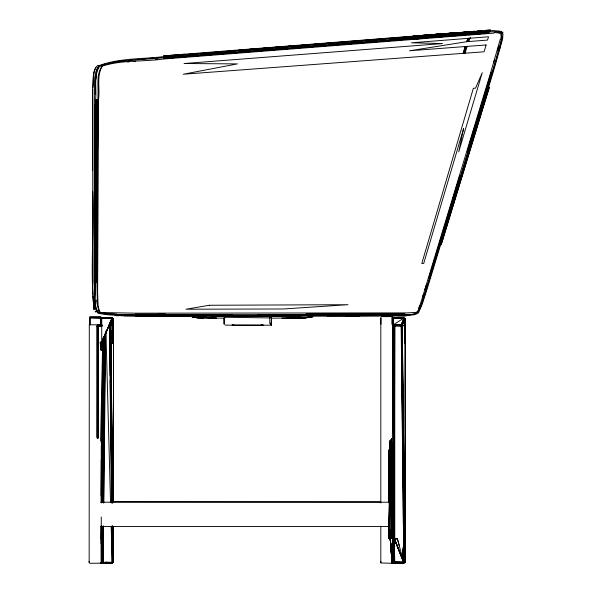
<?xml version="1.0" encoding="UTF-8"?>
<svg xmlns="http://www.w3.org/2000/svg" width="593" height="593" viewBox="0 0 593 593"><rect width="100%" height="100%" fill="white"/><g stroke="black" fill="none" stroke-linecap="round" stroke-linejoin="round"><path stroke-width="0.89" d="M89.736 324.327L90.069 324.808L100.677 324.771L100.677 316.603L89.736 316.625M92.701 191.784C94.302 230.907 89.966 270.49 94.05 309.457L92.834 295.996M484.451 31.162L163.586 56.609C142.12 59.293 119.482 57.944 98.979 65.645L97.704 65.349C91.53 71.523 93.731 81.352 92.708 89.202L92.797 294.298M97.208 437.056L97.2 325.794L98.527 324.92L101.722 325.453L101.722 324.92L100.128 324.92M97.363 438.042L97.378 326.18L102.122 326.15M97.637 438.049L97.652 326.039L97.252 326.328L97.2 325.794L97.252 326.328L101.018 325.92L98.527 324.92L101.018 325.92L98.038 325.853L97.675 326.269L97.356 325.409L97.252 326.328L97.63 325.134L97.845 438.094M98.023 437.515L98.038 325.853L98.297 437.53M101.195 344.689L101.195 350.137L100.261 342.798M101.203 344.333L101.195 349.952L100.343 342.828M112.144 562.742L100.358 563.076L101.447 563.076L101.811 560.378M112.64 342.257L113.463 343.503L112.64 342.628L113.463 343.065L112.64 342.524L111.454 331.502M113.293 343.243L113.293 318.611L113.026 343.058L113.026 318.478L101.722 318.367L112.64 318.397L112.64 342.947L113.293 343.243L113.463 318.804L113.026 318.478L110.357 325.453L112.359 502.827M105.969 562.572L112.144 562.631L113.3 561.845L112.9 526.732L113.3 562.29L113.463 537.399L112.966 541.987L113.463 537.31L113.026 537.688L113.463 537.243L113.463 561.905L112.144 563.076L103.093 563.076L103.39 560.378M112.966 533.122L113.463 561.905L113.471 526.458M113.463 318.804L113.478 502.375L113.463 318.804L112.952 330.049M380.817 502.997L380.817 317.5M381.403 316.625L392.336 316.625L392.336 324.341M389.282 538.021L389.267 525.998L389.282 538.021L388.852 537.703L388.852 524.775M388.86 502.612L388.867 449.983M389.023 452.837L389.015 502.76L388.956 452.867M389.297 452.859L389.29 502.849L389.186 452.919M389.675 538.103L390.194 538.385L391.113 547.747M392.344 538.214L391.491 536.902L391.506 438.872M389.697 538.229L390.194 538.281L392.017 563.076L392.67 562.965L392.455 537.836L390.194 537.592L389.423 538.518L391.276 538.451M401.142 325.861L392.892 325.164L393.381 325.431L393.381 317.678L403.811 317.707L405.175 319.049L405.123 343.503L405.123 318.804L405.175 325.453L401.142 326.135L394.753 326.135L393.381 324.779L393.381 317.678L403.811 317.678L403.811 318.367L405.175 319.049L405.123 561.905L403.811 563.076L392.017 563.076L392.017 557.472L392.017 562.09L401.157 562.75M402.943 562.942L394.204 563.076L394.093 562.535L394.753 562.09L403.811 562.09L405.123 561.653L405.123 537.243L404.3 538.11L402.224 557.457M404.3 318.397L403.811 318.122L401.142 324.779L401.142 326.135M390.09 440.525L388.904 537.947L389.697 538.733L390.194 537.592L392.862 537.836L393.107 562.416L392.67 562.965L403.811 563.046L403.811 562.631M403.811 317.789L393.381 318.33L403.811 317.922L393.381 318.463L403.811 318.115L393.381 324.779L401.142 324.779L402.232 325.32L405.175 319.049L405.123 561.653L404.96 537.503L404.493 539.63M405.123 318.804L405.123 343.503L404.685 342.42L405.123 343.065M95.177 104.257L94.784 282.394C96.17 292.038 92.219 304.068 98.082 312.489L100.35 313.171M97.17 233.79L97.022 282.364L95.718 282.379L96.296 99.654L97.823 99.55L97.6 149.169L97.63 129.941M113.463 343.503L113.515 319.049L112.144 318.115L101.722 342.91L101.722 317.678L112.144 317.678L112.64 342.628M392.292 442.808L392.069 538.051L392.017 482.643M392.84 442.867L392.618 538.236L392.566 442.919M392.862 432.675L393.381 324.92M401.142 325.594L393.656 325.268L394.263 325.861L394.204 325.379L393.715 538.348L393.656 325.268L394.753 326.135L394.753 538.963M394.256 539.156L394.753 326.135M96.429 282.372L97.141 99.602M116.791 314.082L105.643 313.393L100.425 312.504L99.038 311.288L97.445 305.38L96.941 282.357L97.741 99.557C99.113 88.735 95.325 75.533 102.092 66.157C121.802 59.76 143.113 61.917 163.446 59.026L493.932 33.119L494.102 32.526L499.165 33.038L500.855 34.046L501.159 36.566L500.655 39.516L500.173 39.538L490.804 72.146L422.231 298.16L418.147 310.784L416.709 312.652M101.225 324.341L101.225 317.173M112.966 542.61L113.248 537.799L113.3 562.29L113.3 537.503L113.026 537.851M391.439 438.538L390.194 537.592L392.017 562.09L392.032 557.472M392.099 538.073L392.269 490.96M392.299 482.643L392.44 442.919M400.357 562.527L394.204 562.312L394.308 539.296L394.753 562.09L392.017 562.386L390.194 538.385L389.697 538.362L390.194 538.133L392.017 562.386L392.67 562.824L393.107 562.423L392.455 537.836L392.862 538.274M404.678 540.49L405.123 537.399L404.774 562.327L405.071 537.428L405.175 561.704L404.685 561.949L404.426 545.864M404.96 561.816L404.648 562.068L405.071 537.428L404.722 541.068M92.708 89.202L92.619 170.228M95.236 94.391L95.54 80.87L96.792 70.656L97.941 67.847L99.631 65.756L100.684 65.964C120.802 59.167 142.639 60.167 163.527 57.654L489.959 31.844L496.341 31.681L500.596 32.815L501.159 32.133L502.049 33.008L500.892 32.378M101.114 539.163L101.225 526.191M101.44 502.115L102.915 338.188M101.774 526.391L101.455 561.504L101.855 526.362M101.989 502.367L103.464 337.906M102.322 526.362L102.003 561.497L102.404 526.339M102.537 502.323L104.02 336.802M102.871 526.25L102.552 561.393L102.952 526.236M103.086 502.204L104.576 335.742M103.412 526.05L103.093 562.09L103.501 526.043M103.619 502.938L105.139 333.8L103.219 502.182M101.106 495.681L102.863 340.041M101.114 543.848L101.307 526.295M101.581 502.286L103.434 337.906M102.129 502.323L103.99 336.802M102.678 502.286L104.553 335.742M103.76 502.931L105.68 332.851M392.017 562.386L392.055 558.68M401.669 326.899L401.683 325.046L404.685 318.797L401.409 324.912L401.409 326.706M404.722 339.433L404.96 318.611L404.685 343.058M404.722 558.895L404.96 537.777L404.3 538.214L402.224 557.479M101.277 343.325L101.195 350.137L100.276 342.606M113.411 537.428L113.115 562.327L112.144 563.076L106.103 562.861M390.246 440.48L389.052 538.311L391.951 538.051M390.535 439.569L389.067 537.97L390.372 440.421M389.994 513.894L390.283 490.819M390.587 466.824L390.765 452.059M404.774 562.327L404.96 537.503M390.157 440.436L388.875 537.473L389.312 537.695L389.734 508.06M389.801 503.427L389.986 490.463M390.187 476.572L390.305 468.24M390.476 456.195L390.535 452.496M113.026 342.784L112.64 342.947L113.026 318.478M112.966 557.079L113.248 537.799L113.115 562.327L112.144 562.824L112.64 562.142L112.233 526.08M390.053 513.886L390.402 490.811M390.757 466.817L390.98 452.044M404.656 539.882L404.685 538.051L404.485 539.889M404.722 550.652L404.908 537.799L404.648 538.066M392.017 562.09L392.455 537.836L395.776 538.815M101.321 343.31L101.195 349.737L100.417 343.391M400.275 562.594L393.656 562.423L394.078 539.482L394.204 562.312L393.656 562.416L392.67 538.029M100.588 440.933L102.708 340.96M92.856 87.371L93.598 74.851M392.203 557.561L392.017 563.076L392.255 561.274M189.1 315.965L148.613 315.891L359.766 315.646M271.527 325.216L271.527 316.091L269.815 317.915L269.815 323.393L271.527 325.216L225.221 325.142M388.852 537.703L388.823 524.486M95.48 80.863L96.014 74.859M402.61 556.442L402.943 552.795M403.114 550.971L404.3 538.214M403.974 545.315L404.152 543.499M404.508 539.867L404.685 538.051M112.922 541.394L113.463 537.243L113.463 561.905L113.515 561.408L112.144 562.386L105.243 562.357M270.163 323.756L270.957 323.83L271.624 317.551L270.163 317.551M113.011 540.297L113.3 537.621L112.981 540.327M402.684 556.575L402.966 553.899M403.255 551.223L403.536 548.547M403.922 544.982L404.115 543.203M402.706 556.397L402.906 554.566M403.299 550.897L403.499 549.059M403.892 545.39L404.092 543.559M101.744 560.378L101.447 563.076L100.899 563.076M100.358 562.386L101.996 563.076L102.292 560.378M102.841 560.378L102.545 563.076L102.9 560.378M271.646 323.393L271.572 324.045L271.349 323.393M404.1 320.42L404.3 318.604L401.142 324.779M404.908 537.799L405.123 561.905L405.175 561.408M112.996 321.643L113.293 318.938L112.966 321.628M112.959 323.467L113.463 319.019L113.004 323.489M112.952 541.817L113.463 537.31M404.715 322.577L405.123 319.019L401.958 325.186L404.96 318.938L404.76 320.739L404.96 318.938L401.683 325.046L401.683 326.839M405.175 319.049L404.767 322.599L405.123 319.019L402.232 325.32L405.175 325.453L404.737 329.011M402.751 556.523L402.958 554.722M112.929 323.511L113.463 319.019M402.395 556.701L403.485 547.724M403.811 545.026L404.137 542.336M404.463 539.645L405.123 537.243L405.123 561.905M101.996 563.076L102.352 560.378M502.019 38.538L502.367 36.24M497.683 50.887L498.617 45.943M93.509 74.851L94.487 70.456L95.829 67.409M101.233 325.164L101.722 324.779M499.202 50.724L500.588 44.838M500.788 44.001L501.715 40.087M467.403 41.451L468.233 38.145M444.869 34.69L471.087 32.667L471.257 32.007L469.463 32.17M370.847 315.031L370.744 315.417L378.66 315.646L345.319 315.884M498.928 50.753L500.559 44.846M455.268 32.808L163.631 55.875L163.601 56.335L475.794 31.355L413.069 36.166L445.187 33.497M463.126 53.348L465.112 46.521M463.407 53.333L465.394 46.521M496.712 58.292L497.453 55.779M497.942 54.104L498.683 51.591M463.815 53.266L465.846 46.402M493.643 62.695L494.421 60.115M492.59 72.02L496.222 59.967M464.111 53.244L466.187 46.373M491.397 72.101L467.314 151.474L474.393 128.021M452.563 200.078L459.894 175.802L428.887 278.102M424.899 289.562L426.241 285.151M430.162 277.22L434.135 264.159M434.402 263.285L440.05 244.724M440.31 243.871L446.559 223.331M446.818 222.471L460.768 176.625M461.028 175.758L475.571 127.955M475.838 127.087L482.168 106.28M482.428 105.421L492.331 72.872M483.443 106.206L441.185 244.701L489.336 87.238L483.71 105.339M101.722 317.678L112.144 317.707L109.972 325.453L111.973 502.968M465.06 53.207L467.151 46.38M429.895 278.087L421.964 303.386M422.498 297.249L423.298 294.684M466.928 41.629L467.951 38.367L466.602 41.651M97.415 326.306L98.023 324.971M474.511 32.741L474.37 31.814L473.548 33.252L474.63 33.675M224.347 323.393L224.406 324.045M393.107 538.333L393.107 325.268L401.409 324.912L404.3 318.604M418.843 308.026L419.696 305.543M112.425 320.22L110.624 325.453L112.633 502.723M112.292 321.176L110.624 325.453L112.752 502.664L110.795 325.453L112.359 321.176M421.675 304.261C420.178 307.515 419.711 312.452 415.671 313.615M468.796 41.503L470.316 37.389M112.144 318.367L109.475 325.453L111.469 502.227M110.795 325.453L112.129 322.132M101.722 342.91L112.144 317.93L106.065 318.159M101.722 342.495L112.144 317.707L109.972 317.737L110.624 318.174M101.722 342.576L112.144 317.93L107.8 318.144M380.965 318.085L380.958 324.178M418.147 310.784L419.207 308.33M467.833 41.421L469.248 38.345M112.966 558.398L113.026 561.986L112.559 525.924L113.115 562.327L113.3 561.816L112.144 563.076L111.743 526.288M402.291 562.549L401.631 562.979L404.545 562.579L403.811 563.076L403.811 562.09M106.103 562.831L112.885 562.579L112.144 563.046L113.463 561.734L113.107 526.502M403.811 563.046L404.545 562.579M234.02 316.669L234.45 315.973L232.115 316.091L233.427 315.891M100.061 65.764C93.027 75.244 96.97 88.72 95.569 99.706L95.11 282.394C96.489 292.156 92.508 304.335 98.527 312.822L99.009 312.6C115.324 315.802 132.143 314.253 148.68 314.705L395.197 314.586C402.595 313.719 411.149 316.484 417.813 312.155L421.334 304.268L426.041 289.577L495.815 59.989L501.463 39.383L501.863 33.171L501.018 32.333M90.069 324.808L89.736 317.789L100.35 318.271L100.677 317.789L89.736 317.789L89.736 324.771L90.069 317.752M124.233 315.869L406.42 315.772L397.829 315.632L413.403 314.935L416.227 314.09L418.443 312.57L422.194 304.335L426.938 289.569L493.257 71.975L502.605 39.108L502.968 33.957L502.397 32.711L500.173 31.14L492.568 30.554L481.397 31.407L487.876 31.303L483.325 31.926L490.537 31.385M401.631 562.979L403.811 562.742L394.656 539.637L403.811 562.772L404.278 562.186M102.396 66.06C96.251 75.785 100.135 88.713 98.534 99.498L97.615 292.542L98.075 305.58L99.431 311.377M97.675 325.639L97.245 326.172L97.652 325.965M403.811 562.965L404.218 562.446M393.656 563.076L394.093 562.535M98.979 65.645C91.811 75.155 95.792 88.728 94.398 99.787L94.124 282.401C95.532 292.193 91.507 304.454 97.66 312.926C106.258 315.402 115.427 315.12 124.308 315.38L133.306 315.068M404.685 537.688L404.3 538.11L404.685 537.688L404.685 561.986M472.139 33.734L471.479 34.461L471.057 33.801L471.353 32.823L470.234 34.505L468.129 34.698M501.456 31.785L502.642 32.511L503.057 32.155M233.642 324.556L232.115 325.216L233.427 324.556M113.026 538.051L113.3 537.777L113.026 562.564L112.966 558.962M394.315 538.377L394.093 538.703L397.421 538.815L403.811 562.772M232.767 325.142L233.494 324.682L232.693 324.927M224.71 317.915L225.881 317.262L269.815 317.915M394.204 562.312L404.3 562.068L404.3 545.886M97.178 437.99L97.378 326.18L97.504 438.116M100.847 325.349L101.722 324.92L100.128 325.186M99.542 66.023L104.917 64.088M100.321 325.134L100.706 324.971M96.311 311.607L95.11 311.829L95.636 311.755M112.64 342.524L113.293 343.028M389.334 538.007L389.86 538.533L392.862 537.836M391.491 439.91L391.491 536.902L388.875 537.473L391.521 537.399L388.904 537.947L391.676 537.777L389.052 538.311M391.491 536.902L388.823 537.458L391.521 537.399M108.979 63.147L117.192 61.546M270.934 318.174L305.439 317.804L312.4 316.892L305.462 317.715L309.857 317.203M489.959 31.844L482.954 33.215L487.876 33.26M281.816 318.137L305.439 317.804L312.407 316.907M413.41 314.246L414.885 313.964M118.007 61.405L122.929 60.53M289.629 317.952L307.975 317.589L286.426 318.196L302.371 317.959L311.703 317.07M469.033 33.252L470.975 32.919M392.017 538.274L392.862 538.162M310.035 317.359L310.917 317.211M262.417 315.973L263.581 316.091L262.929 315.891M471.087 32.667L473.8 32.482M118.837 61.324L121.306 60.997M393.656 562.423L400.357 562.372M389.86 538.533L391.358 538.348M483.325 31.926L490.181 31.081L389.549 39.056L430.992 35.928M270.957 323.83L271.624 323.756M463.081 35.239L464.764 35.061M466.313 33.534L430.844 36.529M122.951 60.775L126.524 60.419M129.2 60.16L132.773 59.804M127.532 62.006L129.289 61.828M467.662 32.333L432.06 35.306M98.208 325.98L100.869 325.742L98.527 325.023L102.678 325.357M135.5 59.567L139.133 59.256M141.86 59.026L146.397 58.633M133.707 61.413L135.515 61.257M163.624 55.987L184.764 54.2M459.745 32.608L456.128 32.911L459.679 32.674M463.363 32.296L466.98 31.992M470.597 31.688L475.119 31.31M476.935 31.155L482.361 30.695M484.17 30.547L490.5 30.013L484.125 30.517M445.098 33.712L431.304 34.713L452.503 33.03M445.084 33.786L432.178 34.817L445.054 33.994M447.848 33.564L452.452 33.201L447.863 33.512M149.11 58.41L153.617 58.047M156.33 57.825L160.844 57.462M437.493 35.254L439.339 35.106M155.351 59.604L157.152 59.456M431.304 34.713L444.965 33.631M446.788 33.482L452.251 33.052M454.075 32.904L459.538 32.474M461.361 32.326L466.824 31.896M468.64 31.748L475.015 31.244M476.839 31.095L482.302 30.666M476.646 31.496L482.146 31.058M488.558 30.547L490.389 30.399M163.549 57.239L168.138 56.876M170.895 56.661L175.484 56.298M179.16 56.009L182.829 55.712M186.491 55.423L191.042 55.067M193.778 54.852L197.417 54.563M201.064 54.274L205.623 53.911M208.351 53.696L212.865 53.34M216.46 53.051L220.047 52.77M223.643 52.488L228.127 52.132M230.818 51.917L235.31 51.561M238.897 51.28L242.522 50.991M246.139 50.702L250.661 50.346M253.374 50.131L257.896 49.775M261.52 49.486L265.138 49.197M269.659 48.841L273.277 48.559M275.982 48.344L280.504 47.981M283.209 47.766L287.731 47.41M291.341 47.129L294.958 46.84M298.568 46.55L303.119 46.195M305.884 45.972L310.48 45.609M313.245 45.394L317.848 45.031M321.532 44.734L325.209 44.445M328.893 44.156L332.577 43.86M336.187 43.578L339.796 43.289M343.406 43.007L347.921 42.644M350.633 42.429L355.148 42.073M358.758 41.792L362.367 41.503M365.985 41.213L370.506 40.858M373.212 40.643L377.734 40.287M381.351 39.998L384.968 39.716M389.482 39.353L393.063 39.071M395.746 38.864L401.113 38.434M403.796 38.226L409.163 37.796M410.949 37.655L444.861 34.705L431.133 35.387M474.897 32.593L486.141 31.703M415.982 38.871L420.533 38.515M424.173 38.226L427.805 37.937M431.459 37.648L435.143 37.359M438.827 37.07L442.511 36.781M446.173 36.492L450.717 36.136M454.357 35.847L457.996 35.558M461.628 35.276L465.268 34.987M468.907 34.698L472.502 34.416M476.994 34.06L480.597 33.779M484.192 33.497L487.787 33.215M413.099 36.047L430.392 34.779M332.747 42.918L239.031 50.153L269.793 47.907M269.822 47.707L299.628 45.535M101.892 325.98L97.771 325.75L100.706 325.535L98.527 325.023L102.107 325.475M412.772 37.374L430.955 36.077M465.031 32.304L466.817 32.185M473.058 31.748L474.837 31.629M416.879 38.849L420.511 38.604M412.973 36.544L422.053 35.965M425.685 35.736L429.317 35.506M388.497 315.202L378.719 315.424M396.487 315.009L408.518 314.72L410.104 315.306M101.722 318.248L112.144 317.707L112.64 342.947M105.198 318.144L112.144 317.789L104.331 318.13M398.029 314.92L401.372 314.75L278.577 314.801M393.381 318.248L403.811 317.707L401.631 317.729L402.291 318.174M412.431 38.775L419.659 38.434M423.269 38.263L426.878 38.093M454.972 33.883L461.925 33.571M412.632 37.959L430.637 37.344M326.965 315.891L359.729 315.772M404.604 315.772L148.613 315.891M216.438 317.959L192.095 317.329L216.03 318.137M97.771 325.75L100.869 325.742M401.09 563.053L394.093 562.675M307.241 315.832L312.837 315.246L313.312 315.817L315.735 315.224L314.698 315.513M224.532 318.189L196.824 317.796L203.747 318.011M148.673 314.861L228.928 314.824M148.635 315.461L406.524 315.402M393.107 325.268L401.142 325.32L393.441 325.046M113.515 325.453L109.475 325.453L110.142 375.384M112.863 501.685L380.61 501.804M100.81 502.212L389.586 502.212M100.81 526.473L389.586 526.473M135.16 314.171L165.41 314.171L158.924 314.001M148.621 315.787L185.416 315.891M233.427 325.142L261.876 325.216L261.832 324.49M202.732 315.179L208.173 315.202M133.321 314.831L114.768 314.586M111.603 331.102L113.463 343.384L112.878 339.381M116.361 315.735L119.119 315.758M120.965 315.772L148.606 315.987L135.056 315.869M392.818 538.407L397.421 538.815L399.474 546.613M196.824 317.833L203.762 317.915M394.315 538.785L396.873 538.815M100.425 312.504L135.204 313.178L407.265 312.896L415.263 312.429L417.383 312.059L417.183 311.347M370.921 314.764L378.86 314.927M390.194 538.133L390.194 538.8L389.757 538.563L390.194 538.577L391.113 547.695M350.886 315.179L359.825 315.417M105.243 562.423L112.144 562.631L112.64 562.142L112.159 526.08M105.969 562.779L112.144 562.965M474.318 33.994L477.758 34.105M394.753 562.09L400.186 562.268M104.902 562.149L112.144 562.386L111.173 526.288M116.584 314.668L124.345 314.942M393.381 324.779L401.142 325.046L403.618 545.434L401.409 326.002L404.1 545.404L401.683 325.861L404.404 539.763L401.958 325.727L404.678 539.623M105.643 313.393L109.386 313.556M97.23 311.555L98.082 312.489M109.653 342.502L110.216 342.672C111.373 344.259 108.704 341.998 110.216 342.672L110.32 343.184L109.794 342.613M301.34 315.832L213.465 315.824L206.075 315.283L206.075 315.98L187.225 315.306M100.936 563.194L89.788 563.261M106.881 313.971L110.313 314.297M112.937 314.549L116.562 314.898M101.929 313.393L104.301 313.719M389.067 537.97L389.712 538.066M392.336 563.254L380.958 563.002M101.892 325.609L98.527 325.023L101.722 325.342M498.083 31.503L499.699 31.785M187.558 315.632L187.151 315.024M100.35 324.705L100.35 324.289L100.35 324.808M392.67 562.965L393.107 563.076L392.455 563.046L392.032 558.458M392.566 563.076L392.032 558.139L392.284 560.852M108.86 313.438L112.247 314.32M389.757 538.563L390.194 538.281L391.113 548.369L390.194 538.577M263.433 325.142L262.262 324.556M393.166 325.023L393.604 325.32M89.298 324.415L89.158 562.372M417.813 312.155L418.147 312.17M418.821 312.882L418.443 312.57M393.381 325.209L393.878 325.594M187.929 315.987L187.329 315.432M98.831 310.769L99.935 311.748M404.96 343.028L404.685 342.776L404.96 343.243M261.098 324.49L261.876 325.216M389.312 538.066L388.875 537.406M101.507 325.023L101.722 325.431L101.67 324.942M404.96 342.962L404.76 341.123L405.123 343.347L404.722 339.67M394.441 539.422L403.811 562.527L404.3 537.799L404.359 541.387M394.656 539.237L403.811 562.334M394.641 539.207L403.811 562.742L404.3 537.799L404.3 541.394M404.96 342.687L405.123 343.384L404.715 339.745M93.405 305.721L94.117 309.45M96.615 300.11L97.445 305.38M100.38 342.71L101.195 349.818L100.306 341.642M393.329 324.942L393.381 325.431M112.952 338.848L113.463 343.347L112.966 338.751M94.754 300.169L95.354 305.536M112.9 339.285L113.293 342.962M111.736 330.753L113.026 342.687M391.387 550.252L391.662 553.084M391.387 550.43L391.662 553.121M391.699 554.611L391.284 550.156L391.699 554.789M390.194 538.385L391.699 554.959M100.951 342.865L101.195 350.137L101.092 342.665M105.91 331.013L110.528 502.227M380.817 561.319L380.847 562.727M89.158 561.319L89.187 562.727M405.123 561.653L402.232 325.594L404.96 561.845M113.041 526.658L113.463 561.734M113.033 526.473L113.463 561.653L113.515 526.243M112.559 502.723L110.357 325.453L112.64 318.397L109.972 325.453L112.262 502.827M110.209 380.002L111.847 502.968M404.73 522.796L405.175 561.704M113.3 537.503L113.463 561.653M392.885 317.173L392.907 444.683M112.989 538.066L113.026 562.564L113.026 537.688M97.215 326.261L97.282 438.079M394.204 325.379L394.204 539.17M392.922 317.04L392.922 324.178M392.01 316.588L392.01 324.341M388.838 449.998L388.852 502.619M380.817 526.139L380.817 562.372M113.026 342.42L113.026 343.058M101.262 441.044L101.262 443.823M101.262 445.677L101.262 502.997L101.247 459.493M101.262 516.992L101.262 562.372M101.255 526.139L101.262 561.319M100.35 317.752L100.35 318.271M98.527 326.15L98.527 438.16M224.058 317.915L224.124 324.045L224.058 317.915M389.008 524.946L389.008 537.888L389.001 524.953M389.801 529.579L389.697 537.888L389.823 529.579M148.658 315.12L232.471 315.194L148.658 315.12M163.483 58.425L487.402 32.934L163.483 58.425M404.96 537.621L404.671 540.297L404.96 537.621M405.123 537.243L404.737 540.801L405.123 537.243M463.578 128.629L458.708 151.904L482.235 72.739L475.549 88.149L473.355 88.29L421.793 263.507L423.699 263.477L463.578 128.629M486.104 44.949L484.096 51.791L183.274 74.236L237.43 63.888L184.075 63.525L442.526 43.563L411.46 42.785L488.506 36.781L487.535 40.087L466.95 41.673L409.526 50.783L486.104 44.949M406.635 315.031L257.466 315.083L406.635 315.031M209.329 305.262L186.046 309.22L283.328 308.975L348.032 304.698L209.329 305.262M399.904 314.008L305.936 314.075L405.101 314.068L399.904 314.008M113.026 561.986L112.966 557.353L113.026 561.986"/></g></svg>
